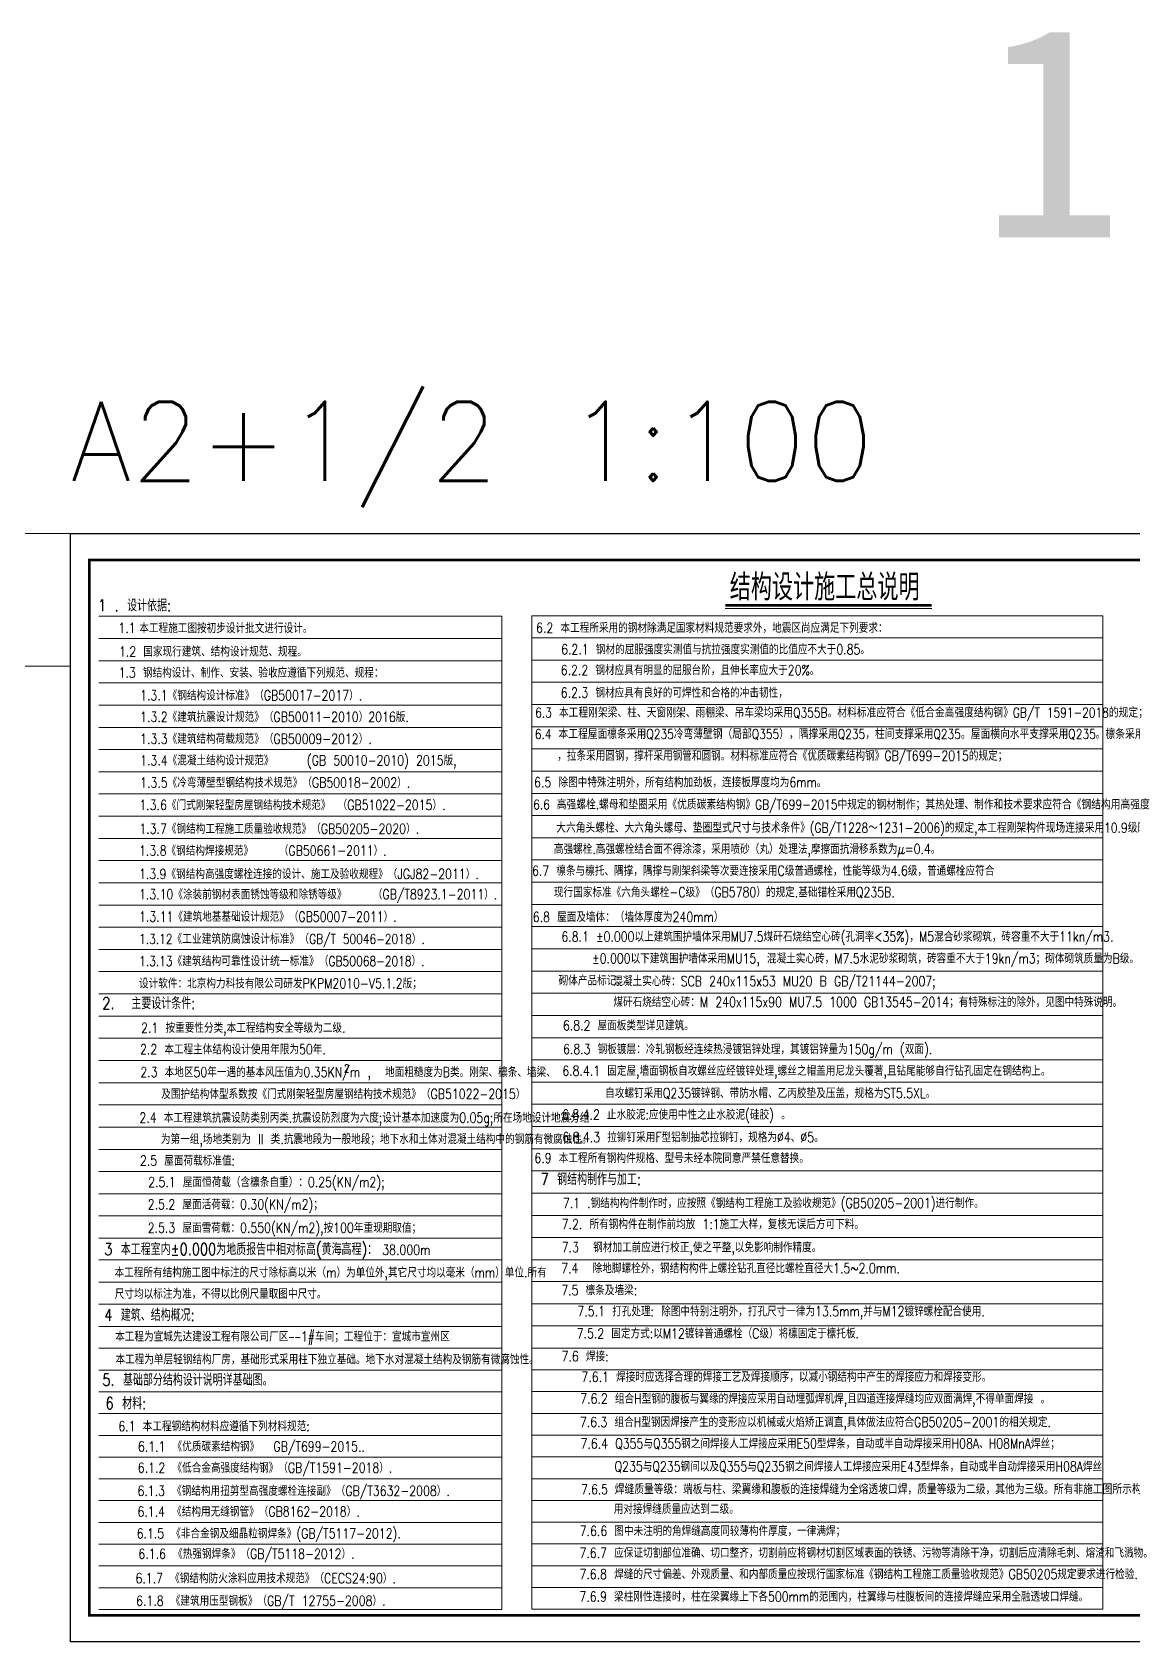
# Model space of a CAD drawing. Extents: x -3102990 to -851544, y -5293060 to -2540151.
# Drawn here: x -2750228 to -2708493, y -2672902 to -2611897 of the extents above; entities that cross this region are included whole.
import ezdxf
from ezdxf.enums import TextEntityAlignment as Align

# ---------------------------------------------------------------- set-up
doc = ezdxf.new("R2010")
doc.units = 0
doc.header["$LTSCALE"] = 1000
doc.linetypes.add('DOTE', pattern=[2.42, 2, -0.2, 0.02, -0.2])
doc.layers.get('0').update_dxf_attribs({"linetype": 'CONTINUOUS'})
for name, color, linetype in [('BEAM_CON', 4, 'CONTINUOUS'), ('F', 4, 'DOTE'), ('JZSM', 7, 'CONTINUOUS'), ('PUB_TITLE', 4, 'CONTINUOUS'), ('填充', 8, 'CONTINUOUS')]:
    doc.layers.add(name, color=color, linetype=linetype)
doc.layers.add('yichutu', color=7, linetype='CONTINUOUS', true_color=0xffffff, plot=False)
doc.styles.add('_HZTXT', font='txt.shx', dxfattribs={"width": 0.8, "bigfont": 'hztxt.shx'})
doc.styles.add('HZTXT', font='txt.shx', dxfattribs={"width": 0.7, "height": 300, "bigfont": 'hztxt.shx'})
doc.styles.add('STYLE1', font='simhei.ttf', dxfattribs={"width": 0.8})

# ---------------------------------------------------------------- blocks, each defined once
blk = doc.blocks.new('yct-891-420-89100-42000-100-2004.0')
at = {"layer": 'yichutu', "color": 7, "true_color": 0xffffff}
blk.add_lwpolyline([(0, 0), (0, 42000), (89100, 42000), (89100, 0)], close=True, dxfattribs=at)
at = {"layer": 'yichutu', "color": 7, "true_color": 0xffffff, "style": 'HZTXT'}
blk.add_text('A2+1/2 1:100', height=3000, dxfattribs=at).set_placement((0, 44000))
blk = doc.blocks.new('A$C18BE6784')
at = {"layer": 'PUB_TITLE'}
blk.add_lwpolyline([(0, 0), (0, 42000), (89100, 42000), (89100, 0)], close=True, dxfattribs=at)
at = {"layer": 'PUB_TITLE', "const_width": 100}
blk.add_lwpolyline([(88100, 1000), (88100, 41000), (713, 41000), (713, 1000), (88100, 1000)], dxfattribs=at)

msp = doc.modelspace()

# ---------------------------------------------------------------- linework, layer by layer
at = {"lineweight": 5}
msp.add_line((-2723948.93, -2633738.49), (-2716115.17, -2633738.49), dxfattribs=at)
for points, const_width in [([(-2723948.93, -2633616.93), (-2716115.17, -2633616.93)], 106.29), ([(-2723948.93, -2633596.62), (-2716115.17, -2633596.62)], 31.89)]:
    msp.add_lwpolyline(points, dxfattribs=dict(const_width=const_width))
at = {"layer": 'BEAM_CON', "lineweight": 5, "ltscale": 1.5}
msp.add_lwpolyline([(-2753708.94, -2630902.4), (-2748771.8, -2630902.4), (-2748771.8, -2635920.73), (-2753708.94, -2635920.73)], close=True, dxfattribs=at)
at = {"layer": '填充', "color": 250, "lineweight": 5}
for p, q in [((-2732421.59, -2634034.78), (-2747696.16, -2634034.78)), ((-2732421.59, -2634034.78), (-2732421.59, -2671675.87)), ((-2709626.49, -2634011.08), (-2731279.51, -2634011.08)), ((-2731277.68, -2634011.08), (-2731277.68, -2671669.17)), ((-2709626.49, -2634011.08), (-2709626.49, -2671669.17)), ((-2732421.59, -2634876.58), (-2747694.33, -2634876.58)), ((-2731277.68, -2634852.88), (-2731277.68, -2671669.17)), ((-2709626.49, -2634852.88), (-2731277.68, -2634852.88)), ((-2732421.59, -2635718.38), (-2747694.33, -2635718.38)), ((-2709626.49, -2635694.68), (-2731275.86, -2635694.68)), ((-2732421.59, -2636560.18), (-2747694.33, -2636560.18)), ((-2709626.49, -2636536.49), (-2731275.86, -2636536.49)), ((-2732421.59, -2637401.99), (-2747694.33, -2637401.99)), ((-2709626.49, -2637378.29), (-2731275.86, -2637378.29)), ((-2732421.59, -2638243.79), (-2747694.33, -2638243.79)), ((-2709626.49, -2638220.09), (-2731275.86, -2638220.09)), ((-2732421.59, -2639085.59), (-2747694.33, -2639085.59)), ((-2709626.49, -2639061.89), (-2731275.86, -2639061.89)), ((-2732421.59, -2639927.39), (-2747694.33, -2639927.39)), ((-2709626.49, -2639903.7), (-2731275.86, -2639903.7)), ((-2732421.59, -2640769.2), (-2747694.33, -2640769.2)), ((-2709626.49, -2640745.5), (-2731275.86, -2640745.5)), ((-2732421.59, -2641611), (-2747694.33, -2641611)), ((-2709626.49, -2641587.3), (-2731275.86, -2641587.3)), ((-2732421.59, -2642452.8), (-2747694.33, -2642452.8)), ((-2709626.49, -2642429.1), (-2731275.86, -2642429.1)), ((-2732421.59, -2643294.6), (-2747694.33, -2643294.6)), ((-2709626.49, -2643270.91), (-2731275.86, -2643270.91)), ((-2732421.59, -2644136.41), (-2747694.33, -2644136.41)), ((-2709626.49, -2644112.71), (-2731275.86, -2644112.71)), ((-2732421.59, -2644978.21), (-2747694.33, -2644978.21)), ((-2709626.49, -2644954.51), (-2731275.86, -2644954.51)), ((-2709626.49, -2645796.31), (-2731275.86, -2645796.31)), ((-2732421.59, -2645820.01), (-2747694.33, -2645820.01)), ((-2732421.59, -2646661.81), (-2747694.33, -2646661.81)), ((-2709626.49, -2646638.12), (-2731275.86, -2646638.12)), ((-2732421.59, -2647503.62), (-2747694.33, -2647503.62)), ((-2709626.49, -2647479.92), (-2731275.86, -2647479.92)), ((-2732421.59, -2648345.42), (-2747694.33, -2648345.42)), ((-2709626.49, -2648321.72), (-2731275.86, -2648321.72)), ((-2732421.59, -2649187.22), (-2747694.33, -2649187.22)), ((-2709626.49, -2649163.52), (-2731275.86, -2649163.52)), ((-2732421.59, -2650029.02), (-2747694.33, -2650029.02)), ((-2709626.49, -2650005.33), (-2731275.86, -2650005.33)), ((-2732421.59, -2650870.83), (-2747694.33, -2650870.83)), ((-2709626.49, -2650847.13), (-2731275.86, -2650847.13)), ((-2732421.59, -2651712.63), (-2747694.33, -2651712.63)), ((-2709626.49, -2651688.93), (-2731275.86, -2651688.93)), ((-2732421.59, -2652554.43), (-2747694.33, -2652554.43)), ((-2709626.49, -2652530.73), (-2731275.86, -2652530.73)), ((-2732421.59, -2653396.23), (-2747694.33, -2653396.23)), ((-2709626.49, -2653372.54), (-2731275.86, -2653372.54)), ((-2732421.59, -2654238.04), (-2747694.33, -2654238.04)), ((-2709626.49, -2654214.34), (-2731275.86, -2654214.34)), ((-2732421.59, -2655079.84), (-2747694.33, -2655079.84)), ((-2709626.49, -2655056.14), (-2731275.86, -2655056.14)), ((-2732421.59, -2655921.64), (-2747694.33, -2655921.64)), ((-2709626.49, -2655897.94), (-2731275.86, -2655897.94)), ((-2732421.59, -2656763.44), (-2747694.33, -2656763.44)), ((-2709626.49, -2656739.75), (-2731275.86, -2656739.75)), ((-2732421.59, -2657605.25), (-2747694.33, -2657605.25)), ((-2709626.49, -2657581.55), (-2731275.86, -2657581.55)), ((-2732421.59, -2658427.92), (-2747694.33, -2658427.92)), ((-2709626.49, -2658423.35), (-2731275.86, -2658423.35)), ((-2732421.59, -2659269.72), (-2747694.33, -2659269.72)), ((-2732421.59, -2659269.72), (-2747694.33, -2659269.72)), ((-2709626.49, -2659246.02), (-2731275.86, -2659246.02)), ((-2732421.59, -2660111.52), (-2747694.33, -2660111.52)), ((-2709626.49, -2660087.83), (-2731275.86, -2660087.83)), ((-2709626.49, -2660087.83), (-2731275.86, -2660087.83)), ((-2732421.59, -2660953.32), (-2747694.33, -2660953.32)), ((-2709626.49, -2660929.63), (-2731275.86, -2660929.63)), ((-2732421.59, -2661778.14), (-2747694.33, -2661778.14)), ((-2709626.49, -2661771.43), (-2731275.86, -2661771.43)), ((-2732421.59, -2662602.95), (-2747694.33, -2662602.95)), ((-2709626.49, -2662596.24), (-2731275.86, -2662596.24)), ((-2732421.59, -2663427.76), (-2747694.33, -2663427.76)), ((-2709626.49, -2663421.05), (-2731275.86, -2663421.05)), ((-2732421.59, -2664252.57), (-2747694.33, -2664252.57)), ((-2709626.49, -2664245.87), (-2731275.86, -2664245.87)), ((-2732421.59, -2665077.38), (-2747694.33, -2665077.38)), ((-2709626.49, -2665070.68), (-2731275.86, -2665070.68)), ((-2732421.59, -2665902.19), (-2747694.33, -2665902.19)), ((-2709626.49, -2665895.49), (-2731275.86, -2665895.49)), ((-2732421.59, -2666727), (-2747694.33, -2666727)), ((-2709626.49, -2666720.3), (-2731275.86, -2666720.3)), ((-2732421.59, -2667551.82), (-2747694.33, -2667551.82)), ((-2709626.49, -2667545.11), (-2731275.86, -2667545.11)), ((-2709626.49, -2668369.92), (-2731275.86, -2668369.92)), ((-2732421.59, -2668376.63), (-2747694.33, -2668376.63)), ((-2732421.59, -2669201.44), (-2747694.33, -2669201.44)), ((-2709626.49, -2669194.73), (-2731275.86, -2669194.73)), ((-2732421.59, -2670026.25), (-2747694.33, -2670026.25)), ((-2709626.49, -2670019.55), (-2731275.86, -2670019.55)), ((-2732421.59, -2670851.06), (-2747694.33, -2670851.06)), ((-2709626.49, -2670844.36), (-2731275.86, -2670844.36)), ((-2732421.59, -2671675.87), (-2747694.33, -2671675.87)), ((-2709626.49, -2671669.17), (-2731275.86, -2671669.17))]:
    msp.add_line(p, q, dxfattribs=at)

# ---------------------------------------------------------------- block references
at = {"ltscale": 1.5}
msp.add_blockref('A$C18BE6784', (-2748771.8, -2672902.4), dxfattribs=at)
at = {"layer": 'yichutu'}
msp.add_blockref('yct-891-420-89100-42000-100-2004.0', (-2748771.8, -2672902.4), dxfattribs=at)

# ---------------------------------------------------------------- texts
at = {"color": 3, "style": 'STYLE1'}
msp.add_text('1', height=8000, dxfattribs=at).set_placement((-2714276.02, -2619668.47))
at = {"layer": 'F', "color": 4, "lineweight": 5, "style": '_HZTXT', "width": 0.8}
msp.add_text('结构设计施工总说明', height=1000, dxfattribs=at).set_placement((-2723778.03, -2633433.65))
at = {"layer": 'JZSM', "color": 6, "lineweight": 5, "style": '_HZTXT', "width": 0.8}
for s, p in [('1 . 设计依据:', (-2747732.26, -2633845.4, -32400000)), ('2.  主要设计条件:', (-2747571.25, -2648922.45, -32400000)), ('7 钢结构制作与加工:', (-2730950.88, -2655592.75, -32400000)), ('3 本工程室内%%P0.000为地质报告中相对标高(黄海高程)：', (-2747496.97, -2658246.25, -32400000)), ('4 建筑、结构概况:', (-2747496.25, -2660740.58, -32400000)), ('5. 基础部分结构设计说明详基础图。', (-2747568.79, -2663198.12, -32400000)), ('6 材料:', (-2747444, -2664086.65, -32400000))]:
    msp.add_text(s, height=450, dxfattribs=at).set_placement(p)
at = {"layer": 'JZSM', "lineweight": 5, "style": '_HZTXT', "width": 0.8}
for s, height, p in [('1.1', 380, (-2746954.23, -2634662.78, -32400000)), ('本工程施工图按初步设计批文进行设计。', 380, (-2746166.04, -2634671.36, -32400000)), ('6.2 本工程所采用的钢材除满足国家材料规范要求外，地震区尚应满足下列要求：', 380, (-2731118.44, -2634660.44, -32400000)), ('1.2 国家现行建筑、结构设计规范、规程。', 380, (-2746936.67, -2635560.25, -32400000)), ('6.2.1 钢材的屈服强度实测值与抗拉强度实测值的比值应不大于0.85。', 380, (-2730169.47, -2635476.69, -32400000)), ('1.3 钢结构设计、制作、安装、验收应遵循下列规范、规程：', 380, (-2746950, -2636359.38, -32400000)), ('6.2.2 钢材应具有明显的屈服台阶，且伸长率应大于20%。', 380, (-2730185.16, -2636262.84, -32400000)), ('1.3.1《钢结构设计标准》（GB50017-2017）.', 380, (-2746133.94, -2637220.84, -32400000)), ('6.2.3 钢材应具有良好的可焊性和合格的冲击韧性，', 380, (-2730184.79, -2637119.68, -32400000)), ('1.3.2《建筑抗震设计规范》（GB50011-2010）2016版.', 380, (-2746133.94, -2638037.18, -32400000)), ('1.3.3《建筑结构荷载规范》（GB50009-2012）.', 380, (-2746133.94, -2638867.94, -32400000)), ('1.3.4《混凝土结构设计规范》    (GB 50010-2010) 2015版,', 380, (-2746133.94, -2639684.79, -32400000)), ('1.3.5《冷弯薄壁型钢结构技术规范》（GB50018-2002）.', 380, (-2746133.94, -2640526.59, -32400000)), ('6.5 除图中特殊注明外，所有结构加劲板，连接板厚度均为6mm。', 380, (-2731195.08, -2640513.71, -32400000)), ('6.6 高强螺栓.螺母和垫圈采用《优质碳素结构钢》GB/T699-2015中规定的钢材制作；其热处理、制作和技术要求应符合《钢结构用高强度', 370, (-2731237.21, -2641354.85, -32400000)), ('1.3.6《门式刚架轻型房屋钢结构技术规范》 （GB51022-2015）.', 380, (-2746161.91, -2641375.5, -32400000)), ('1.3.7《钢结构工程施工质量验收规范》（GB50205-2020）.', 380, (-2746161.91, -2642277.07, -32400000)), ('大六角头螺栓、大六角头螺母、垫圈型式尺寸与技术条件》(GB/T1228～1231-2006)的规定,本工程刚架构件现场连接采用10.9级摩擦型', 370, (-2730357.72, -2642235.31, -32400000)), ('1.3.8《钢结构焊接规范》   （GB50661-2011）.', 380, (-2746175.89, -2643105.31, -32400000)), ('高强螺栓.高强螺栓结合面不得涂漆，采用喷砂（丸）处理法,摩擦面抗滑移系数为μ=0.4。', 380, (-2730445.82, -2643042.74, -32400000)), ('1.3.9《钢结构高强度螺栓连接的设计、施工及验收规程》（JGJ82-2011）.', 380, (-2746178.28, -2643991.33, -32400000)), ('6.7 檩条与檩托、隅撑，隅撑与刚架斜梁等次要连接采用C级普通螺栓，性能等级为4.6级，普通螺栓应符合', 380, (-2731276.42, -2643867.25, -32400000)), ('1.3.10《涂装前钢材表面锈蚀等级和除锈等级》   （GB/T8923.1-2011）.', 380, (-2746177.77, -2644762.02, -32400000)), ('现行国家标准《六角头螺栓-C级》（GB5780）的规定.基础锚栓采用Q235B.', 380, (-2730444.22, -2644680.92, -32400000)), ('1.3.11《建筑地基基础设计规范》（GB50007-2011）.', 380, (-2746177.77, -2645608.74, -32400000)), ('6.8 屋面及墙体：（墙体厚度为240mm）', 380, (-2731245.3, -2645617.94, -32400000)), ('1.3.12《工业建筑防腐蚀设计标准》（GB/T 50046-2018）.', 370, (-2746177.77, -2646450.54, -32400000)), ('1.3.13《建筑结构可靠性设计统一标准》（GB50068-2018）.', 370, (-2746177.77, -2647292.35, -32400000)), ('砌体产品标记：', 380, (-2730266.4, -2648027.84)), ('设计软件：北京构力科技有限公司研发PKPM2010-V5.1.2版；', 380, (-2746177.77, -2648138.04, -32400000)), ('2.1 按重要性分类,本工程结构安全等级为二级.', 380, (-2746095.66, -2649820.59, -32400000)), ('6.8.2 屋面板类型详见建筑。', 380, (-2730102.4, -2649731.79, -48600000)), ('2.2 本工程主体结构设计使用年限为50年.', 380, (-2746140.03, -2650634.12, -32400000)), ('6.8.3 钢板镀层：冷轧钢板经连续热浸镀铝锌处理，其镀铝锌量为150g/m (双面).', 380, (-2730100.11, -2650627.8, -32400000)), ('2.3 本地区50年一遇的基本风压值为0.35KN/m ,  地面粗糙度为B类。刚架、檩条、墙梁、', 380, (-2746126.49, -2651499.18, -32400000)), ('2', 300, (-2738406.59, -2651322.84, -32400000)), ('6.8.4.1 固定屋,墙面钢板自攻螺丝应经镀锌处理,螺丝之帽盖用尼龙头覆著,且钻尾能够自行钻孔固定在钢结构上。', 380, (-2730126.02, -2651450.72, -32400000)), ('及围护结构体型系数按《门式刚架轻型房屋钢结构技术规范》（GB51022-2015）', 380, (-2745335.14, -2652328.48, -32400000)), ('自攻螺钉采用Q235镀锌钢、带防水帽、乙丙胶垫及压盖，规格为ST5.5XL。', 380, (-2728500.23, -2652296.04, -32400000)), ('2.4 本工程建筑抗震设防类别丙类.抗震设防烈度为六度;设计基本加速度为0.05g;所在场地设计地震分组', 380, (-2746159.91, -2653226.68, -32400000)), ('6.8.4.2 止水胶泥:应使用中性之止水胶泥(硅胶) 。', 380, (-2730136.61, -2653110.78, -32400000)), ('为第一组,场地类别为 II 类.抗震地段为一般地段；地下水和土体对混凝土结构中的钢筋有微腐蚀性。', 380, (-2745347.31, -2654037.15, -32400000)), ('6.8.4.3 拉铆钉采用F型铝制抽芯拉铆钉，规格为%%c4、%%c5。', 380, (-2730126.79, -2653967.73, -32400000)), ('6.9 本工程所有钢构件规格、型号未经本院同意严禁任意替换。', 380, (-2731183.77, -2654756.82, -32400000)), ('2.5 屋面荷载标准值:', 380, (-2746142.4, -2654853.22, -32400000)), ('2.5.1 屋面恒荷载（含檩条自重）：0.25(KN/m2);', 380, (-2745828.58, -2655668.44, -32400000)), ('2.5.2 屋面活荷载：0.30(KN/m2)；', 380, (-2745844.55, -2656513.13, -32400000)), ('7.1 .钢结构构件制作时，应按照《钢结构工程施工及验收规范》(GB50205-2001)进行制作。', 380, (-2730105.3, -2656462.38, -32400000)), ('2.5.3 屋面雪荷载：0.550(KN/m2),按100年重现期取值；  ', 380, (-2745846.49, -2657400.44, -32400000)), ('7.2. 所有钢构件在制作前均放 1:1施工大样，复核无误后方可下料。', 380, (-2730148.26, -2657261.82, -32400000)), ('7.3  钢材加工前应进行校正,使之平整,以免影响制作精度。', 380, (-2730148.26, -2658138.16, -32400000)), ('7.4  除地脚螺栓外，钢结构构件上螺拴钻孔直径比螺栓直径大1.5~2.0mm.', 380, (-2730169.22, -2658931.36, -32400000)), ('本工程所有结构施工图中标注的尺寸除标高以米（m）为单位外,其它尺寸均以毫米（mm）单位.所有', 380, (-2747106.2, -2659092.93, -32400000)), ('尺寸均以标注为准，不得以比例尺量取图中尺寸。', 380, (-2747095.68, -2659901.67, -32400000)), ('7.5 檩条及墙梁:', 380, (-2730164.29, -2659764.12, -32400000)), ('7.5.1 打孔处理: 除图中特别注明外，打孔尺寸一律为13.5mm,并与M12镀锌螺栓配合使用.', 380, (-2729551.24, -2660566.27, -32400000)), ('7.5.2 固定方式:以M12镀锌普通螺栓（C级）将檩固定于檩托板.', 380, (-2729581.85, -2661405.48, -32400000)), ('7.6 焊接:', 380, (-2730154, -2662270.78, -32400000)), ('7.6.1 焊接时应选择合理的焊接工艺及焊接顺序，以减小钢结构中产生的焊接应力和焊接变形。', 380, (-2729400.28, -2663050.8, -32400000)), ('7.6.2 组合H型钢的腹板与翼缘的焊接应采用自动埋弧焊机焊,且四道连接焊缝均应双面满焊,不得单面焊接 。', 380, (-2729445.88, -2663876.03, -32400000)), ('6.1 本工程钢结构材料应遵循下列材料规范:', 380, (-2746958.76, -2664920.76, -32400000)), ('7.6.3 组合H型钢因焊接产生的变形应以机械或火焰矫正调直,具体做法应符合GB50205-2001的相关规定.', 380, (-2729460.15, -2664763.01, -32400000)), ('6.1.1 《优质碳素结构钢》  GB/T699-2015..', 380, (-2746217.34, -2665689.05, -32400000)), ('7.6.4 Q355与Q355钢之间焊接人工焊接应采用E50型焊条，自动或半自动焊接采用H08A、H08MnA焊丝；', 380, (-2729434.87, -2665576.35, -32400000)), ('6.1.2 《低合金高强度结构钢》（GB/T1591-2018）.', 380, (-2746222.7, -2666494.15, -32400000)), ('Q235与Q235钢间以及Q355与Q235钢之间焊接人工焊接应采用E43型焊条，自动或半自动焊接采用H08A焊丝', 380, (-2728143.85, -2666448.1, -32400000)), ('6.1.3 《钢结构用扭剪型高强度螺栓连接副》（GB/T3632-2008）.', 380, (-2746233.82, -2667369.6, -32400000)), ('7.6.5 焊缝质量等级：端板与柱、梁翼缘和腹板的连接焊缝为全熔透坡口焊，质量等级为二级，其他为三级。所有非施工图所示构件拼接', 370, (-2729417.69, -2667305.65, -32400000)), ('6.1.4 《结构用无缝钢管》（GB8162-2018）.', 380, (-2746233.82, -2668156.12, -32400000)), ('用对接焊缝质量应达到二级。', 380, (-2728175.03, -2668059.6, -32400000)), ('6.1.5 《非合金钢及细晶粒钢焊条》(GB/T5117-2012). ', 380, (-2746266.77, -2668985.67, -32400000)), ('7.6.6 图中未注明的角焊缝高度同较薄构件厚度，一律满焊；', 380, (-2729467.5, -2668889.68, -32400000)), (' 6.1.6 《热强钢焊条》（GB/T5118-2012）. ', 380, (-2746469.13, -2669755.95, -32400000)), ('7.6.7 应保证切割部位准确、切口整齐，切割前应将钢材切割区域表面的铁锈、污物等清除干净，切割后应清除毛刺、熔渣和飞溅物。', 380, (-2729473.97, -2669719.15, -32400000)), ('7.6.8 焊缝的尺寸偏差、外观质量、和内部质量应按现行国家标准《钢结构工程施工质量验收规范》GB50205规定要求进行检验.', 380, (-2729473.97, -2670526.97, -32400000)), ('6.1.7 《钢结构防火涂料应用技术规范》（CECS24:90）. ', 380, (-2746309.42, -2670681.45, -32400000)), ('6.1.8 《建筑用压型钢板》（GB/T 12755-2008）. ', 380, (-2746284.97, -2671536.8, -32400000)), ('7.6.9 梁柱刚性连接时，柱在梁翼缘上下各500mm的范围内，柱翼缘与柱腹板间的连接焊缝应采用全融透坡口焊缝。', 380, (-2729476.85, -2671377.34, 3118.12))]:
    msp.add_text(s, height=height, dxfattribs=at).set_placement(p)
for s, height, p in [('6.3 本工程刚架梁、柱、天窗刚架、雨棚梁、吊车梁均采用Q355B。材料标准应符合《低合金高强度结构钢》GB/T 1591-2018的规定；', 370, (-2731154.01, -2637980.39, -32400000)), ('6.4 本工程屋面檩条采用Q235冷弯薄壁钢（局部Q355），隅撑采用Q235，柱间支撑采用Q235。屋面横向水平支撑采用Q235。檩条采用卷边槽形冷弯薄壁型钢', 370, (-2731168.82, -2638793.55, -32400000)), ('，拉条采用圆钢，撑杆采用钢管和圆钢。材料标准应符合《优质碳素结构钢》GB/T699-2015的规定；', 380, (-2730319.66, -2639622.65, -32400000))]:
    msp.add_text(s, height=height, dxfattribs=at).set_placement(p, align=Align.BOTTOM_LEFT)
at = {"layer": 'JZSM', "color": 1, "lineweight": 5, "style": '_HZTXT', "width": 0.8}
for s, p in [('6.8.1 %%P0.000以上建筑围护墙体采用MU7.5煤矸石烧结空心砖(孔洞率<35%%%)，M5混合砂浆砌筑，砖容重不大于11kn/m3.', (-2730162.49, -2646365.81, -32400000)), ('%%P0.000以下建筑围护墙体采用MU15, 混凝土实心砖，M7.5水泥砂浆砌筑，砖容重不大于19kn/m3；砌体砌筑质量为B级。', (-2728996.53, -2647192.45)), ('混凝土实心砖：SCB 240x115x53 MU20 B GB/T21144-2007;', (-2728191.93, -2648053.25, 500)), ('煤矸石烧结空心砖：M 240x115x90 MU7.5 1000 GB13545-2014；有特殊标注的除外，见图中特殊说明。', (-2728191.93, -2648843.06, 500))]:
    msp.add_text(s, height=380, dxfattribs=at).set_placement(p)
at = {"layer": 'JZSM', "color": 3, "lineweight": 5, "style": '_HZTXT', "width": 0.8}
for s, p in [('38.000m', (-2736952.44, -2658237.03, -32400000)), ('本工程为宣城先达建设工程有限公司厂区——1#车间；工程位于：宣城市宣州区', (-2747080.05, -2661520.46, -32400000)), ('本工程为单层轻钢结构厂房，基础形式采用柱下独立基础。地下水对混凝土结构及钢筋有微腐蚀性。', (-2747069.95, -2662384.94, -32400000))]:
    msp.add_text(s, height=380, dxfattribs=at).set_placement(p)

doc.saveas('drawing.dxf')
